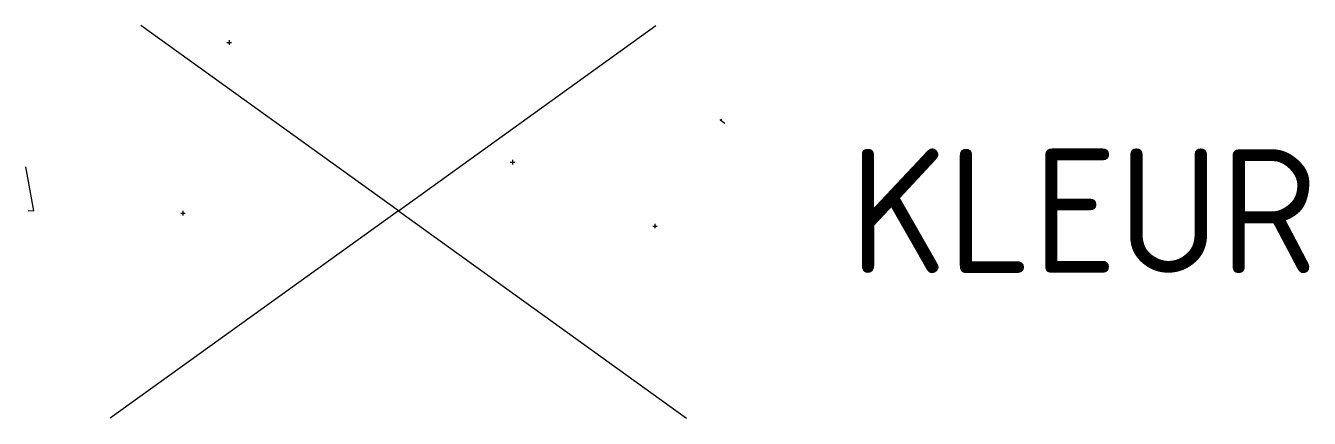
# Model space of a CAD drawing. Extents: x -5.4 to 13.2, y -3 to 2.7.
import ezdxf
from ezdxf.enums import TextEntityAlignment as Align

# ---------------------------------------------------------------- set-up
doc = ezdxf.new("R2010")
doc.units = 0
doc.styles.add('NLCS-ISO', font='NLCS-ISO.ttf')

msp = doc.modelspace()

# ---------------------------------------------------------------- linework, layer by layer
for p, q in [((0, 0), (-3.728, 2.684)), ((0, 0), (3.728, 2.684)), ((-2.483, 2.439), (-2.419, 2.439)), ((-2.453, 2.473), (-2.453, 2.408)), ((4.656, 1.318), (4.683, 1.329)), ((4.657, 1.318), (4.724, 1.273)), ((-5.28, 0.001), (-5.397, 0.637)), ((1.619, 0.706), (1.683, 0.706)), ((1.649, 0.74), (1.649, 0.675)), ((-5.359, 0.007), (-5.281, 0)), ((0, 0), (-4.172, -3.003)), ((-3.152, -0.033), (-3.088, -0.033)), ((-3.122, 0), (-3.122, -0.064)), ((0, 0), (4.172, -3.003)), ((3.714, -0.185), (3.714, -0.249)), ((3.683, -0.218), (3.747, -0.218))]:
    msp.add_line(p, q)

# ---------------------------------------------------------------- texts
at = {"style": 'NLCS-ISO'}
msp.add_attdef('KLEUR', text='', height=1.8, dxfattribs=at).set_placement((6.525, 0), align=Align.MIDDLE_LEFT)

doc.saveas('drawing.dxf')
